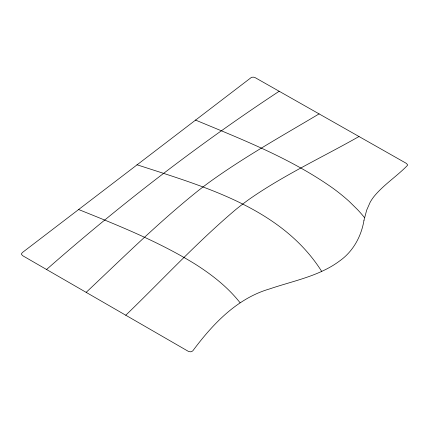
<?xml version="1.0" encoding="UTF-8"?>
<svg xmlns="http://www.w3.org/2000/svg" width="429" height="429" viewBox="0 0 429 429"><rect width="100%" height="100%" fill="white"/><g stroke="black" fill="none" stroke-linecap="round" stroke-linejoin="round"><path stroke-width="0.64" d="M125.767 315.224C162.307 279.981 196.814 242.503 235.612 209.684A340.315 167.224 -66.5 0 1 249.163 199.292C283.805 175.112 322.335 157.309 359.009 136.524M86.159 292.358C122.833 257.802 158.751 222.265 198.128 190.733A532.523 261.674 -66.5 0 1 209.373 182.196C244.332 156.95 282.089 135.929 319.096 113.894M46.557 269.492C120.002 204.896 197.463 145.05 279.182 91.264M136.964 164.752C204.252 186.733 281.537 207.834 321.712 271.418M78.561 209.502C118.039 225.354 157.813 241.248 194.214 263.513A250.922 144.873 60 0 1 200.482 267.557C215.213 277.37 229.102 288.776 240.079 302.756M195.372 120.007C242.482 139.618 290.771 158.408 332.7 188.063A160.977 92.937 60 0 1 348.981 201.212L357.373 209.465A90.036 51.984 60 0 1 364.58 217.691M363.985 220.275C361.363 236.347 353.067 251.55 339.564 260.998A100.847 58.226 0 0 1 331.027 266.623C312.001 277.579 290.224 281.885 269.643 288.91C236.754 298.445 212.527 324.324 192.712 350.96L190.808 351.834L188.54 351.469L22.764 255.759L21.493 254.429A4.226 2.44 0 0 1 21.493 253.689L22.464 252.477L251.528 77.311L253.464 77.145L255.212 77.67L406.204 163.288L407.496 164.607A4.258 2.461 0 0 1 407.512 165.347C396.986 176.249 383.687 184.663 373.997 196.514A97.013 56.011 0 0 0 370.179 202.225L366.688 210.119L363.985 220.275"/></g></svg>
